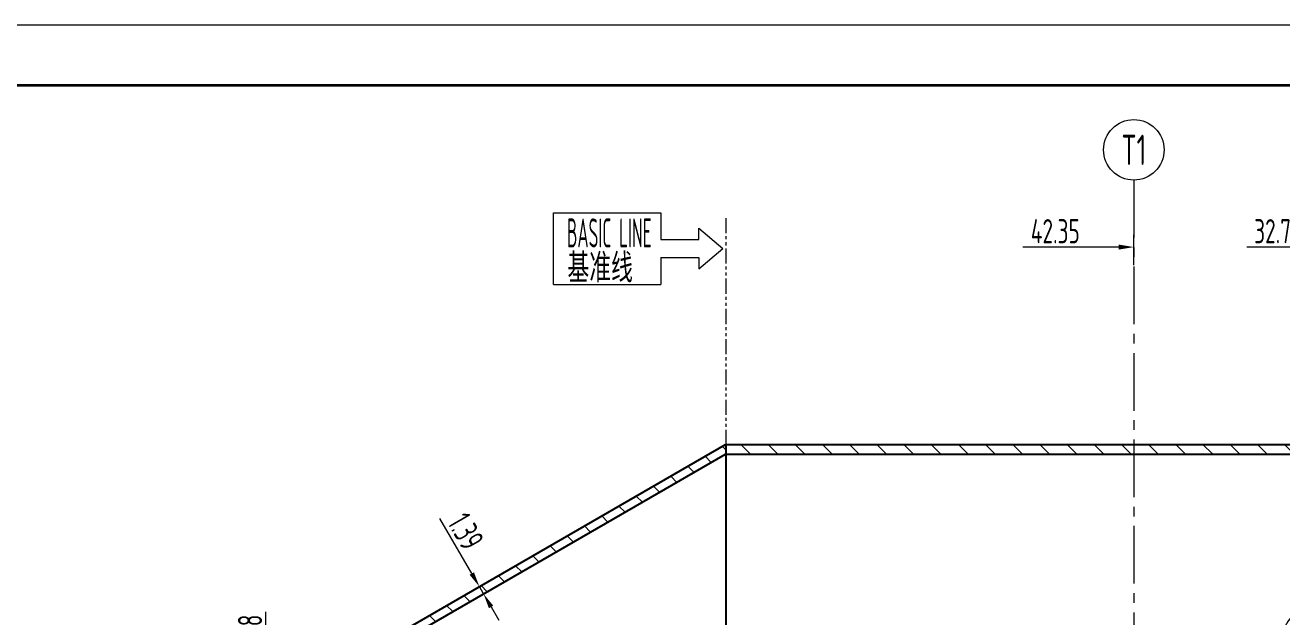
# Model space of a CAD drawing. Header units: millimetres. Extents: x 5765 to 6606, y -201 to 393.
# Drawn here: x 5962.6 to 6170.2, y 295.7 to 393.4 of the extents above; entities that cross this region are included whole.
import ezdxf
from ezdxf.enums import TextEntityAlignment as Align

# ---------------------------------------------------------------- set-up
doc = ezdxf.new("R2010")
doc.units = ezdxf.units.MM
doc.linetypes.add('CENTER2', pattern=[28.575000000000003, 19.05, -3.175, 3.175, -3.175])
doc.linetypes.add('PHANTOMX2', pattern=[5, 2.5, -0.5, 0.5, -0.5, 0.5, -0.5])
for name, color, linetype, lineweight in [('1粗实线', 7, 'Continuous', 35), ('2细实线', 3, 'Continuous', 13), ('3中心线', 1, 'CENTER2', 13), ('5（双点划线）', 2, 'PHANTOMX2', 20), ('6剖面线', 6, 'Continuous', 13), ('7文本', 2, 'Continuous', 13), ('8标注', 3, 'Continuous', 13), ('9图表', 4, 'Continuous', 13)]:
    doc.layers.add(name, color=color, linetype=linetype, lineweight=lineweight)
doc.styles.add('lanpec', font='bpec_e.shx', dxfattribs={"width": 0.75, "bigfont": 'hztxt.shx'})
doc.styles.add('lanpec-dim', font='bpec_e.shx', dxfattribs={"width": 0.75})
doc.dimstyles.new('lanpec', dxfattribs={"dimtxt": 4, "dimasz": 2.5, "dimexe": 2, "dimexo": 0, "dimtad": 1, "dimdsep": 46, "dimtxsty": 'lanpec-dim', "dimcen": 2.5, "dimclrd": 256, "dimclre": 256, "dimclrt": 256, "dimazin": 0, "dimtfac": 1, "dimtmove": 0, "dimatfit": 3, "dimfxl": 1, "dimlwd": -1, "dimlwe": -1, "dimarcsym": 0})
doc.dimstyles.new('lanpec$0', dxfattribs={"dimscale": 10, "dimtxt": 4, "dimasz": 2.5, "dimexe": 2, "dimexo": 0, "dimtad": 1, "dimdec": 1, "dimdsep": 46, "dimtxsty": 'lanpec-dim', "dimcen": 0.09, "dimclrd": 256, "dimclre": 256, "dimclrt": 256, "dimadec": 1, "dimazin": 0, "dimtfac": 0.707, "dimtdec": 1, "dimtmove": 0, "dimatfit": 3, "dimfxl": 1, "dimarcsym": 0})

# ---------------------------------------------------------------- blocks, each defined once
blk = doc.blocks.new('A1')
at = {"layer": '1粗实线'}
blk.add_lwpolyline([(-816, 10), (-10, 10), (-10, 584), (-816, 584)], close=True, dxfattribs=at)
at = {"layer": '9图表'}
blk.add_lwpolyline([(-841, 0), (0, 0), (0, 594), (-841, 594)], close=True, dxfattribs=at)
blk = doc.blocks.new('管口号')
at = {"layer": '2细实线'}
blk.add_circle((0, 5), 5, dxfattribs=at)
at = {"layer": '7文本', "style": 'lanpec', "width": 0.75}
blk.add_attdef('N', text='', height=5, dxfattribs=at).set_placement((0, 5), align=Align.MIDDLE_CENTER)
blk = doc.blocks.new('*D52')
at = {"layer": '8标注', "transparency": 16777216}
for p, q in [((6002.349999999999, 289.6958551983942), (6002.349999999999, 296.4731120528817)), ((6004.770000000001, 287.1958551983942), (6000.349999999999, 287.1958551983942)), ((6002.349999999999, 285.5958551984174), (6002.349999999999, 287.1958551983942)), ((6004.819999999999, 285.5958551984174), (6000.349999999999, 285.5958551984174)), ((6002.349999999999, 283.0958551984174), (6002.349999999999, 280.5958551984174))]:
    blk.add_line(p, q, dxfattribs=at)
for points in [[(6001.933333333332, 289.6958551983942), (6002.766666666666, 289.6958551983942), (6002.349999999999, 287.1958551983942)], [(6001.933333333332, 283.0958551984174), (6002.766666666666, 283.0958551984174), (6002.349999999999, 285.5958551984174)]]:
    blk.add_solid(points, dxfattribs=at)
at = {"layer": 'Defpoints', "color": 0, "transparency": 16777216}
for p in [(6002.349999999999, 287.1958551983942), (6004.770000000001, 287.1958551983942), (6004.819999999999, 285.5958551984174)]:
    blk.add_point(p, dxfattribs=at)
at = {"layer": '8标注', "transparency": 16777216, "insert": (5999.724999999998, 295.0703342751023), "char_height": 4, "attachment_point": 5, "rotation": 90, "style": 'lanpec-dim'}
blk.add_mtext('8', dxfattribs=at)
blk = doc.blocks.new('*D69')
at = {"layer": '8标注', "transparency": 16777216}
for p, q in [((6036.354672698399, 302.8204469206366), (6031.090783809506, 311.9377699215875)), ((6037.6046726984, 300.655383411176), (6039.336723505969, 301.6553834111764)), ((6038.297493021419, 299.4553834111935), (6036.56544221385, 298.4553834111921)), ((6038.297493021418, 299.455383411193), (6037.6046726984, 300.655383411176)), ((6039.547493021419, 297.2903199017323), (6040.79749302142, 295.1252563922717))]:
    blk.add_line(p, q, dxfattribs=at)
for points in [[(6036.715516616642, 303.0287802539701), (6035.993828780155, 302.6121135873027), (6037.6046726984, 300.655383411176)], [(6039.908336939662, 297.4986532350658), (6039.186649103175, 297.0819865683984), (6038.297493021418, 299.455383411193)]]:
    blk.add_solid(points, dxfattribs=at)
at = {"layer": 'Defpoints', "color": 0, "transparency": 16777216}
for p in [(6037.6046726984, 300.655383411176), (6037.6046726984, 300.655383411176), (6038.297493021419, 299.4553834111935)]:
    blk.add_point(p, dxfattribs=at)
at = {"layer": '8标注', "transparency": 16777216, "insert": (6035.371044938886, 309.7741401758431), "char_height": 4, "attachment_point": 5, "rotation": 300.00000000002035, "style": 'lanpec-dim'}
blk.add_mtext('1.39', dxfattribs=at)
blk = doc.blocks.new('*D71')
at = {"layer": '8标注', "transparency": 16777216}
for p, q in [((6178.415061550728, 353.7956899180273), (6178.415061550728, 358.762477132315)), ((6175.915061550728, 356.762477132315), (6164.399415446543, 356.762477132315))]:
    blk.add_line(p, q, dxfattribs=at)
blk.add_solid([(6175.915061550728, 357.1791437989817), (6175.915061550728, 356.3458104656483), (6178.415061550728, 356.762477132315)], dxfattribs=at)
at = {"layer": 'Defpoints', "color": 0, "transparency": 16777216}
for p in [(6178.415061550728, 356.762477132315), (6145.715061550729, 353.7956899180273), (6178.415061550728, 353.7956899180273)]:
    blk.add_point(p, dxfattribs=at)
at = {"layer": '8标注', "transparency": 16777216, "insert": (6168.635526557654, 359.387477132315), "char_height": 4, "attachment_point": 5, "style": 'lanpec-dim'}
blk.add_mtext('32.7', dxfattribs=at)
blk = doc.blocks.new('_None')
blk = doc.blocks.new('*D73')
at = {"layer": '8标注', "transparency": 16777216}
for p, q in [((6145.715061550729, 353.7956899180273), (6145.715061550729, 358.762477132315)), ((6143.215061550729, 356.762477132315), (6127.388304335432, 356.762477132315))]:
    blk.add_line(p, q, dxfattribs=at)
blk.add_solid([(6143.215061550729, 357.1791437989817), (6143.215061550729, 356.3458104656483), (6145.715061550729, 356.762477132315)], dxfattribs=at)
at = {"layer": 'Defpoints', "color": 0, "transparency": 16777216}
for p in [(6145.715061550729, 356.762477132315), (6103.365526557676, 353.7956899180273), (6145.715061550729, 353.7956899180273)]:
    blk.add_point(p, dxfattribs=at)
at = {"layer": '8标注', "transparency": 16777216, "insert": (6132.735526557654, 359.387477132315), "char_height": 4, "attachment_point": 5, "style": 'lanpec-dim'}
blk.add_mtext('42.35', dxfattribs=at)

msp = doc.modelspace()

# ---------------------------------------------------------------- hatches: boundary and pattern name
at = {"layer": '6剖面线'}
h = msp.add_hatch(dxfattribs=at)
h.set_pattern_fill('ANSI31', color=256, angle=90, style=0)
h.set_pattern_definition([(135, (-21.26000000000204, 1.952477132315522), (-2.245064030267288, -2.245064030267288), [])])
h.paths.add_polyline_path([(6078.249999999997, 322.5219740700761), (6078.249999999997, 324.1219740700531), (6014.292085987957, 287.1958551983948), (6014.292085987957, 285.5958551984177)])
h.paths.add_polyline_path([(6078.249999999997, 195.5958551984175), (6014.292085987957, 195.5958551984175), (6014.292085987957, 193.9958551984408), (6078.249999999997, 193.9958551984408)])
h = msp.add_hatch(dxfattribs=at)
h.set_pattern_fill('ANSI31', color=256, angle=90, style=0)
h.set_pattern_definition([(135, (-24.94447344234413, 0), (-2.245064030267288, -2.245064030267288), [])])
h.paths.add_polyline_path([(6078.305526557653, 324.1219740700531), (6078.305526557653, 322.5219740700761), (6089.715526557654, 322.5219740700761), (6089.715526557654, 324.1219740700531)])
h.paths.add_polyline_path([(6178.415061550729, 322.5219740700761), (6178.415061550729, 324.1219740700531), (6145.71506155073, 324.1219740700531), (6145.71506155073, 322.5219740700761)])
h.paths.add_polyline_path([(6145.71506155073, 322.5219740700761), (6145.71506155073, 324.1219740700531), (6089.715526557654, 324.1219740700531), (6089.715526557654, 322.5219740700761), (6127.2655265577, 322.5219740700761)])
h.paths.add_polyline_path([(6178.415061550729, 324.1219740700531), (6178.415061550729, 322.5219740700761), (6240.361689961012, 322.5219740700761), (6240.361689961012, 324.1219740700532)])
edge = h.paths.add_edge_path()
edge.add_arc((6252.458147066173, 323.7427477819856), 1.220774589503598, 215.0000000497448, 324.9999999502552)
edge.add_arc((6254.458147066173, 323.7427477819856), 1.220774589503598, 215.0000000497448, 324.9999999502552)
edge.add_arc((6256.458147066173, 323.7427477819856), 1.220774589503598, 215.0000000497448, 324.9999999502552)
edge.add_arc((6258.458147066173, 323.7427477819856), 1.220774589503598, 215.0000000497448, 324.9999999502552)
edge.add_arc((6260.458147066173, 323.7427477819856), 1.220774589503598, 215.0000000497448, 324.9999999502552)
edge.add_arc((6262.458147066173, 323.7427477819856), 1.220774589503598, 215.0000000497448, 324.9999999502552)
edge.add_arc((6264.458147066173, 323.7427477819856), 1.220774589503598, 215.0000000497448, 324.9999999502552)
edge.add_arc((6266.458147066173, 323.7427477819856), 1.220774589503598, 215.0000000497448, 324.9999999502552)
edge.add_arc((6268.458147066173, 323.7427477819849), 1.220774589503206, 215.0000000497185, 324.9999999502618)
edge.add_arc((6270.272081800247, 323.6026227680717), 0.988019325116402, 214.5325308013754, 293.0521659196448)
edge.add_line((6270.658959594464, 322.6934980466241), (6270.658959594464, 324.1217247591778))
edge.add_line((6270.658959594464, 324.1217247591778), (6246.734136000641, 324.1219740700532))
edge.add_arc((6247.648292343826, 323.9526025043345), 0.9297142287064395, 169.5034719828271, 258.1985904638257)
edge.add_arc((6248.458147066173, 323.7427477819854), 1.2207745895033, 215.0000000496503, 324.9999999502618)
edge.add_arc((6250.458147066173, 323.7427477819856), 1.220774589503598, 215.0000000497448, 324.9999999502552)
edge = h.paths.add_edge_path()
edge.add_arc((6248.458147066172, 323.7427477819863), 1.220774589504278, 215.0000000497666, 270.06870158636923, ccw=False)
edge.add_arc((6247.648292343825, 323.9526025043327), 0.9297142287059665, 169.5034719827101, 258.1985904638777, ccw=False)
edge.add_line((6246.734136000641, 324.1219740700532), (6244.633689961011, 324.1219740700532))
edge.add_line((6244.633689961011, 324.1219740700532), (6244.633689961011, 322.5219740700761))
edge.add_line((6244.633689961011, 322.5219740700761), (6248.459610858646, 322.5219740700761))

# ---------------------------------------------------------------- linework, layer by layer
for p, q in [((6014.292085987956, 287.1958551983943), (6078.249999999998, 324.1219740700536)), ((6078.305526557653, 324.1219740700532), (6078.305526557653, 193.9958551984408)), ((6078.305526557653, 324.121974070053), (6240.361689961012, 324.1219740700532)), ((6014.292085987957, 285.5958551984177), (6078.249999999997, 322.5219740700761)), ((6078.305526557653, 322.5219740700761), (6241.081689961011, 322.5219740700761))]:
    msp.add_line(p, q)
at = {"layer": '3中心线', "ltscale": 0.5}
msp.add_line((6145.71506155073, 367.8324771323154), (6145.71506155073, 216.4064124184877), dxfattribs=at)
at = {"layer": '5（双点划线）'}
msp.add_line((6078.305526557653, 361.5499999999995), (6078.305526557653, 324.1219740700531), dxfattribs=at)
at = {"layer": '8标注', "ltscale": 5}
for p, q in [((6049.867110150171, 350.596283762455), (6049.867110150171, 362.431332467791)), ((6049.86711015017, 362.431332467791), (6067.588367748206, 362.431332467791)), ((6067.588367748206, 362.431332467791), (6067.588367748206, 357.9960967677005)), ((6067.588367748206, 355.0315194625454), (6067.588367748206, 350.596283762455)), ((6049.86711015017, 350.596283762455), (6067.588367748206, 350.596283762455))]:
    msp.add_line(p, q, dxfattribs=at)
at = {"layer": '8标注'}
for p, q in [((6073.848159191932, 359.8759160144552), (6077.835526557655, 356.513808115123)), ((6073.848159191932, 357.9960967677005), (6073.848159191932, 359.8759160144552)), ((6067.588367748206, 357.9960967677005), (6073.848159191932, 357.9960967677005)), ((6067.588367748206, 355.0315194625454), (6073.848159191932, 355.0315194625454)), ((6073.848159191932, 353.1517002157908), (6077.835526557655, 356.513808115123)), ((6073.848159191932, 355.0315194625454), (6073.848159191932, 353.1517002157908))]:
    msp.add_line(p, q, dxfattribs=at)
msp.add_spline([(6169.399966540817, 291.7183967226681), (6173.540783551239, 297.4070945896967), (6183.953367136912, 298.0403968701513), (6186.297394764028, 272.5457521066866), (6183.098612268423, 220.6126447055445), (6176.423961325253, 220.20707796614), (6166.359051412639, 240.5706648057868), (6167.646783750239, 268.4993099288755), (6169.399966540817, 291.7183967226681)], degree=3, dxfattribs=at)

# ---------------------------------------------------------------- block references
at = {"layer": '2细实线'}
msp.add_blockref('A1', (6606.027531323328, -200.558545081173), dxfattribs=at)
at = {"layer": '8标注'}
msp.add_blockref('管口号', (6145.71506155073, 367.8324771323154), dxfattribs=at).add_auto_attribs({'N': 'T1'})

# ---------------------------------------------------------------- texts
at = {"layer": '7文本', "style": 'lanpec'}
for s, width, p in [('BASIC LINE', 0.5, (6059.054935031223, 359.10623023397)), ('基准线', 0.75, (6057.557268612512, 353.5764094858314))]:
    msp.add_text(s, height=4.800000000000001, dxfattribs=dict(at, width=width)).set_placement(p, align=Align.MIDDLE)

# ---------------------------------------------------------------- dimensions: what is measured, and where the dimension line sits
at = {"layer": '8标注'}
for base, p1, p2, picture, middle in [((6145.715061550729, 356.762477132315), (6103.365526557676, 353.7956899180273), (6145.715061550729, 353.7956899180273), '*D73', (6132.735526557654, 356.762477132315)), ((6178.415061550728, 356.762477132315), (6145.715061550729, 353.7956899180273), (6178.415061550728, 353.7956899180273), '*D71', (6168.635526557654, 356.762477132315))]:
    dim = msp.add_linear_dim(base=base, p1=p1, p2=p2, dimstyle='lanpec$0', override={"dimscale": 1, "dimdec": 2, "dimblk1": 'None', "dimsah": 1, "dimcen": 2.5, "dimse1": 1, "dimsd1": 1, "dimadec": 2, "dimtfac": 1, "dimtdec": 2, "dimlwd": 65535, "dimlwe": 65535}, dxfattribs=at)
    dim.commit()
    dim.dimension.update_dxf_attribs({"geometry": picture, "text_midpoint": middle, "dimtype": 160})
dim = msp.add_aligned_dim(p1=(6038.297493021419, 299.4553834111933), p2=(6037.6046726984, 300.6553834111761), distance=5.6807522694364726e-14, dimstyle='lanpec$0', override={"dimscale": 1, "dimdec": 2, "dimcen": 2.5, "dimadec": 2, "dimtfac": 1, "dimtdec": 2, "dimlwd": 65535, "dimlwe": 65535}, dxfattribs=at)
dim.commit()
dim.dimension.update_dxf_attribs({"geometry": '*D69', "text_midpoint": (6035.371044938886, 309.7741401758431)})
dim = msp.add_linear_dim(base=(6002.349999999999, 287.1958551983942), p1=(6004.819999999997, 285.5958551984173), p2=(6004.77, 287.195855198394), angle=90, text='8', dimstyle='lanpec', dxfattribs=at)
dim.commit()
dim.dimension.update_dxf_attribs({"geometry": '*D52', "text_midpoint": (6002.349999999998, 295.0703342751023), "dimtype": 160})

doc.saveas('drawing.dxf')
